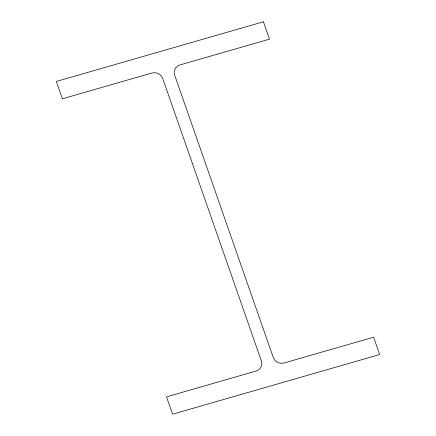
<?xml version="1.0" encoding="UTF-8"?>
<svg xmlns="http://www.w3.org/2000/svg" width="436" height="436" viewBox="0 0 436 436"><rect width="100%" height="100%" fill="white"/><g stroke="black" fill="none" stroke-linecap="round" stroke-linejoin="round"><path stroke-width="0.65" d="M263.431 21.8L56.358 81.445L62.413 98.792L151.717 73.068A8.687 7.908 0.6 0 1 162.628 78.229L261.453 361.204A8.687 7.908 0.6 0 1 255.812 371.129L166.508 396.853L172.569 414.2L379.642 354.555L373.587 337.208L284.283 362.932A8.687 7.908 0.6 0 1 273.372 357.771L174.547 74.796A8.687 7.908 0.6 0 1 180.188 64.871L269.492 39.147L263.431 21.8"/></g></svg>
